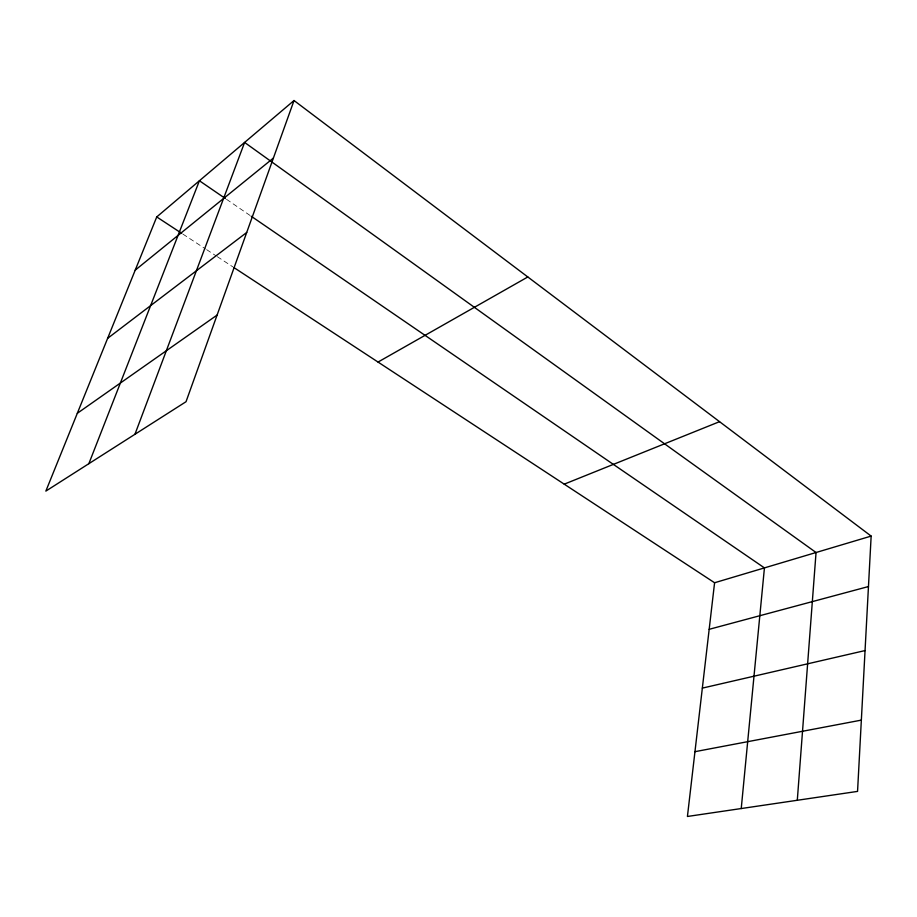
<?xml version="1.0" encoding="UTF-8"?>
<svg xmlns="http://www.w3.org/2000/svg" width="917" height="917" viewBox="0 0 917 917"><rect width="100%" height="100%" fill="white"/><g stroke="black" fill="none" stroke-linecap="round" stroke-linejoin="round"><path stroke-width="0.69" stroke-dasharray="4.58 3.44" d="M182.884 234.087L205.454 248.885M206.646 249.665L216.148 255.9M217.34 256.68L232.78 266.813M226.51 199.31L250.066 215.461"/><path stroke-width="1.38" d="M294.025 100.526L186.025 401.715L45.85 491.099L156.738 216.939L294.025 100.526L871.15 536.09L857.555 791.394L687.429 816.474L714.584 582.753L233.973 267.592M797.297 800.277L816.05 552.515L244.61 142.433L134.948 434.28M741.234 808.542L764.434 567.898L251.247 216.263M88.857 463.67L199.413 180.752L225.33 198.508M135.223 270.148L273.381 158.091M107.644 338.339L246.707 232.482M77.315 413.303L217.088 315.081M378.033 362.055L527.814 276.968M564.23 484.165L719.547 421.671M714.584 582.753L871.15 536.09M709.173 629.314L868.468 586.548M702.342 688.117L865.052 650.566M694.96 751.676L861.35 720.12M156.738 216.939L181.692 233.308"/></g></svg>
